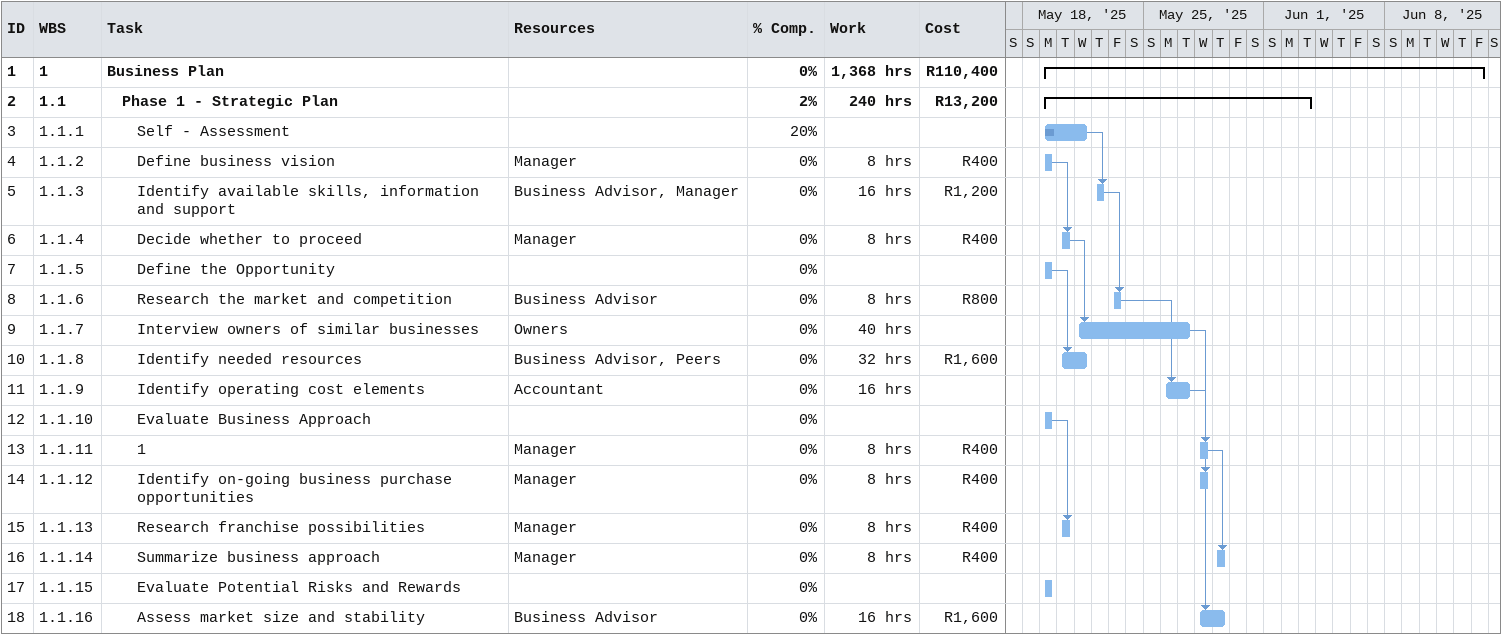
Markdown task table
| ID | WBS | Task | Start | Finish | Predecessors | Resources | % complete | Work (h) | Cost (R) |
|---|---|---|---|---|---|---|---|---|---|
| 1 | 1 | **Business Plan** | 2025-05-19 | 2025-06-13 |  |  | 0 | 1368 | 110400 |
| 2 | 1.1 | **Phase 1 - Strategic Plan** | 2025-05-19 | 2025-06-03 |  |  | 2 | 240 | 13200 |
| 3 | 1.1.1 | Self - Assessment | 2025-05-19 | 2025-05-21 |  |  | 20 |  |  |
| 4 | 1.1.2 | Define business vision | 2025-05-19 | 2025-05-19 |  | Manager | 0 | 8 | 400 |
| 5 | 1.1.3 | Identify available skills, information and support | 2025-05-22 | 2025-05-22 | 3 | Business Advisor, Manager | 0 | 16 | 1200 |
| 6 | 1.1.4 | Decide whether to proceed | 2025-05-20 | 2025-05-20 | 4 | Manager | 0 | 8 | 400 |
| 7 | 1.1.5 | Define the Opportunity | 2025-05-19 | 2025-05-19 |  |  | 0 |  |  |
| 8 | 1.1.6 | Research the market and competition | 2025-05-23 | 2025-05-23 | 5 | Business Advisor | 0 | 8 | 800 |
| 9 | 1.1.7 | Interview owners of similar businesses | 2025-05-21 | 2025-05-27 | 6 | Owners | 0 | 40 |  |
| 10 | 1.1.8 | Identify needed resources | 2025-05-20 | 2025-05-21 | 7 | Business Advisor, Peers | 0 | 32 | 1600 |
| 11 | 1.1.9 | Identify operating cost elements | 2025-05-26 | 2025-05-27 | 8 | Accountant | 0 | 16 |  |
| 12 | 1.1.10 | Evaluate Business Approach | 2025-05-19 | 2025-05-19 |  |  | 0 |  |  |
| 13 | 1.1.11 | 1 | 2025-05-28 | 2025-05-28 | 9 | Manager | 0 | 8 | 400 |
| 14 | 1.1.12 | Identify on-going business purchase opportunities | 2025-05-28 | 2025-05-28 | 11 | Manager | 0 | 8 | 400 |
| 15 | 1.1.13 | Research franchise possibilities | 2025-05-20 | 2025-05-20 | 12 | Manager | 0 | 8 | 400 |
| 16 | 1.1.14 | Summarize business approach | 2025-05-29 | 2025-05-29 | 13 | Manager | 0 | 8 | 400 |
| 17 | 1.1.15 | Evaluate Potential Risks and Rewards | 2025-05-19 | 2025-05-19 |  |  | 0 |  |  |
| 18 | 1.1.16 | Assess market size and stability | 2025-05-28 | 2025-05-29 | 11 | Business Advisor | 0 | 16 | 1600 |
